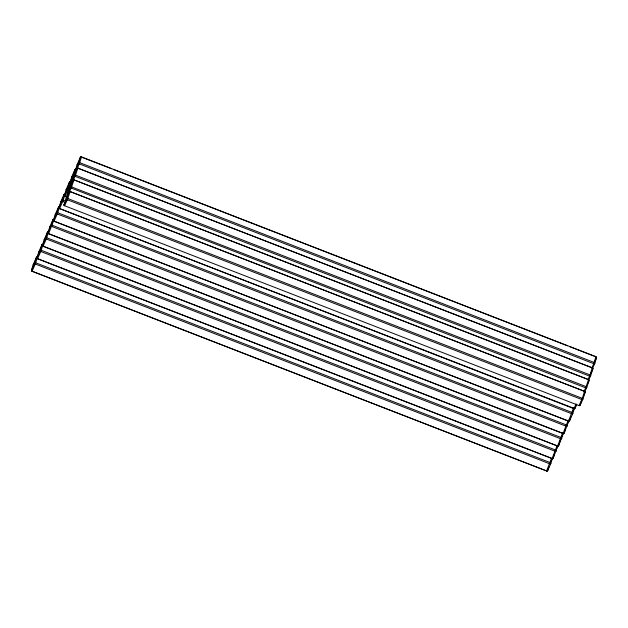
<?xml version="1.0" encoding="UTF-8"?>
<svg xmlns="http://www.w3.org/2000/svg" width="628" height="628" viewBox="0 0 628 628"><rect width="100%" height="100%" fill="white"/><g stroke="black" fill="none" stroke-linecap="round" stroke-linejoin="round"><path stroke-width="0.94" d="M70.187 191.312L70.069 191.524A0.926 0.683 24.8 0 0 68.994 191.838L66.694 198.778L63.915 204.814A0.926 0.62 18.3 0 0 64.511 205.709L579.024 405.578A0.926 0.683 24.8 0 0 580.099 405.264L582.878 399.227L585.17 392.296A0.926 0.683 24.8 0 0 584.527 391.307L70.069 191.524C66.034 191.446 66.105 202.663 63.915 204.814A0.926 0.683 24.8 0 0 64.558 205.796L67.392 199.649M69.355 192.082L71.639 186.995M591.356 367.545L77.809 168.116C73.774 168.037 73.845 179.247 71.655 181.398A0.926 0.683 24.8 0 0 72.299 182.387L75.384 175.62M550.991 461.407L552.562 457.828L550.787 463.605L547.647 470.757A0.926 0.73 17.1 0 1 546.493 471.094L551.486 458.471M557.86 445.951L553.142 458.244A0.926 0.565 23.7 0 1 552.114 458.448L556.989 445.959M563.355 433.438L558.637 445.723A0.926 0.565 23.7 0 1 557.617 445.927L562.735 432.614M568.858 420.917L564.14 433.21A0.926 0.565 23.7 0 1 563.112 433.414L568.23 420.101M57.478 213.504L54.102 221.127L568.497 421.129L573.733 407.58M576.7 404.597L575.13 408.176A0.926 0.565 23.7 0 1 574.102 408.381L576.072 403.914M32.028 271.312L32.028 271.312A0.926 0.73 17.1 0 1 31.463 270.307L34.603 263.148L36.377 257.378A0.926 0.565 23.7 0 1 37.358 257.15L36.377 257.378L33.237 264.529L31.463 270.307A0.926 0.565 23.7 0 0 32.161 271.178L35.718 262.951M557.483 446.061L43.026 246.278A0.926 0.73 17.1 0 1 42.461 245.273L45.601 238.122L47.375 232.344A0.926 0.565 23.7 0 1 48.058 232.046L47.422 232.242L44.227 239.496L42.461 245.273A0.926 0.565 23.7 0 0 43.151 246.145L46.605 238.224M572.979 411.34L574.549 407.76L572.775 413.538A0.926 0.565 23.7 0 1 571.747 413.742L57.289 213.96L57.595 213.19M70.046 181.979L69.41 182.175L66.215 189.428L64.448 195.206A0.926 0.565 23.7 0 0 65.139 196.077L68.468 188.471M76.53 170.157L79.466 163.437M579.04 405.61L582.062 398.945L584.574 391.393A0.926 0.62 18.3 0 1 585.17 392.296L583.585 395.742M67.345 199.759L581.85 399.565L582.282 398.333L67.816 198.55A0.926 0.62 18.3 0 0 66.694 198.778A0.926 0.683 24.8 0 0 67.345 199.759L67.526 199.343M587.455 384.038L589.048 380.592A0.926 0.62 18.3 0 0 588.444 379.689L73.986 179.906A0.926 0.62 18.3 0 0 72.864 180.134L70.077 186.171L67.785 193.102A0.926 0.62 18.3 0 0 68.146 193.887A0.926 0.683 24.8 0 1 67.785 193.102L70.572 187.073L72.872 180.103L74.057 179.608L71.215 188.055L585.72 387.853A0.926 0.683 24.8 0 0 586.748 387.523L589.048 380.592A0.926 0.683 24.8 0 0 588.711 379.783M587.957 379.587L589.582 376.125L75.085 176.35L75.509 175.291M32.939 271.665L546.619 470.961A0.926 0.565 23.7 0 0 547.647 470.757L548.911 466.628M568.607 420.901L568.607 420.901A0.926 0.565 23.7 0 0 569.635 420.689L572.775 413.538A0.926 0.73 17.1 0 0 572.21 412.533L57.745 212.751A0.926 0.73 17.1 0 0 56.591 213.088L53.451 220.24A0.926 0.73 17.1 0 0 54.016 221.244L568.481 421.027A0.926 0.73 17.1 0 0 569.635 420.689L570.899 416.568M37.335 257.684L35.301 264.027L549.806 463.825A0.926 0.565 23.7 0 0 550.787 463.605A0.926 0.73 17.1 0 0 550.222 462.601L35.757 262.818A0.926 0.73 17.1 0 0 34.603 263.148A0.926 0.565 23.7 0 0 35.301 264.027L35.262 264.003M46.291 238.993L560.796 438.791A0.926 0.565 23.7 0 0 561.785 438.572A0.926 0.73 17.1 0 0 561.22 437.567L46.755 237.784A0.926 0.73 17.1 0 0 45.601 238.122A0.926 0.565 23.7 0 0 46.291 238.993L46.708 237.918M57.289 213.96L57.289 213.928A0.926 0.565 23.7 0 1 56.591 213.088L58.734 207.028A0.926 0.565 23.7 0 0 58.365 207.311L55.225 214.462L53.451 220.24A0.926 0.565 23.7 0 0 54.149 221.111L54.11 221.127M70.485 181.853L70.517 181.939A0.926 0.73 17.1 0 0 69.363 182.277L67.588 188.055A0.926 0.565 23.7 0 0 68.279 188.926L68.593 188.157M75.698 170.997A0.926 0.73 17.1 0 1 75.439 170.172L77.213 164.395L80.368 157.204A0.926 0.73 17.1 0 1 81.507 156.906L595.972 356.688A0.926 0.73 17.1 0 1 596.537 357.693L594.763 363.471A0.926 0.565 23.7 0 1 593.735 363.683L79.277 163.892L81.53 156.819M75.093 176.319L75.117 176.287A0.926 0.683 24.8 0 1 74.442 175.369L76.749 168.39A0.926 0.683 24.8 0 1 77.809 168.116L75.548 175.157L590.022 374.916A0.926 0.62 18.3 0 1 590.618 375.819L588.632 380.128M588.452 379.5L74.85 180.173M589.59 376.141L592.267 367.898A0.926 0.683 24.8 0 1 592.918 368.879L590.618 375.819A0.926 0.683 24.8 0 1 589.543 376.133L589.967 375.073M546.619 470.961L32.114 271.163M552.114 458.448L37.609 258.65L41.032 250.925L43.026 244.52A0.926 0.73 17.1 0 0 41.872 244.857L38.732 252.009L36.958 257.786A0.926 0.73 17.1 0 0 37.523 258.791L551.988 458.573A0.926 0.73 17.1 0 0 553.142 458.244L554.406 454.115M557.617 445.927L43.104 246.137M563.112 433.414L48.607 233.616L53.513 221.142M574.102 408.381L59.597 208.582L63.02 200.858L65.014 194.46A0.926 0.73 17.1 0 0 63.86 194.79L60.72 201.941L58.946 207.719A0.926 0.73 17.1 0 0 59.354 208.645M79.285 163.861L79.301 163.845A0.926 0.565 23.7 0 1 78.579 163.021L80.36 157.212L81.036 156.953L111.533 168.744M70.556 181.782L68.742 187.717A0.926 0.73 17.1 0 0 67.588 188.055L64.448 195.206A0.926 0.73 17.1 0 0 65.014 196.211L64.998 196.258M70.469 183.823L73.774 176.413A0.926 0.565 23.7 0 1 73.084 175.534L74.865 169.733L75.713 169.497M573.945 408.64L573.976 408.514A0.926 0.73 17.1 0 0 575.13 408.176L575.892 405.696M46.723 237.871L48.505 231.905M562.986 433.54L48.521 233.757A0.926 0.73 17.1 0 1 47.956 232.752L49.73 226.975L52.885 219.784A0.926 0.73 17.1 0 1 54.024 219.486L53.961 219.47M70.509 183.69L70.595 183.659A0.926 0.73 17.1 0 1 69.944 182.685L71.718 176.915L74.873 169.717A0.926 0.565 23.7 0 1 75.666 169.489M76.051 169.27L74.237 175.196A0.926 0.73 17.1 0 0 73.084 175.534L69.944 182.685A0.926 0.565 23.7 0 0 70.634 183.564L70.517 183.816M81.507 156.906L81.381 157.039A0.926 0.565 23.7 0 0 80.353 157.243L80.368 157.212M573.945 408.695L59.644 208.598A0.926 0.565 23.7 0 1 58.946 207.719L64.386 194.492A0.926 0.565 23.7 0 0 63.86 194.79L63.875 194.758M76.09 171.138L76.121 171.083A0.926 0.565 23.7 0 1 75.439 170.172L78.579 163.021A0.926 0.73 17.1 0 1 79.732 162.683L594.198 362.466L593.86 363.384L595.839 356.822A0.926 0.565 23.7 0 1 596.537 357.693L594.441 362.466M70.155 191.462L67.793 198.621M77.911 168.021L77.864 168.178A0.926 0.62 18.3 0 0 76.734 168.43L76.749 168.398M48.537 231.968L48.552 231.92A0.926 0.73 17.1 0 0 47.375 232.344L47.375 232.344M76.019 169.387L76.012 169.427A0.926 0.73 17.1 0 0 74.858 169.756L74.873 169.725M592.369 367.82L77.864 168.178M586.097 386.777L588.507 379.485M74.041 179.702L73.986 179.906A0.926 0.683 24.8 0 0 72.864 180.134L72.879 180.095M578.977 405.5L578.977 405.5A0.926 0.62 18.3 0 0 580.099 405.264L581.63 400.64M42.728 244.598L41.872 244.857L40.106 250.635L36.958 257.786A0.926 0.565 23.7 0 0 37.656 258.665L37.656 258.665M53.725 219.565L52.87 219.824L51.096 225.601L47.956 232.752A0.926 0.565 23.7 0 0 48.646 233.632L48.646 233.632M57.721 212.837L59.322 207.617M560.16 440.77L558.637 445.723A0.926 0.73 17.1 0 1 557.978 446.139M565.655 428.257L564.14 433.21A0.926 0.73 17.1 0 1 563.63 433.595M70.124 191.564L70.108 191.611A0.926 0.62 18.3 0 0 68.994 191.838L69.002 191.815M71.655 186.94L586.152 386.628A0.926 0.62 18.3 0 1 586.748 387.523L584.896 391.55M41.26 250.297L40.796 251.514L555.301 451.312A0.926 0.565 23.7 0 0 556.282 451.085A0.926 0.73 17.1 0 0 555.717 450.08L41.26 250.297A0.926 0.73 17.1 0 0 40.106 250.635A0.926 0.565 23.7 0 0 40.796 251.514L40.765 251.483M52.25 225.264L51.786 226.48L566.299 426.279A0.926 0.565 23.7 0 0 567.28 426.051A0.926 0.73 17.1 0 0 566.715 425.054L52.25 225.264A0.926 0.73 17.1 0 0 51.096 225.601A0.926 0.565 23.7 0 0 51.786 226.48L51.755 226.449M65.987 201.298C64.111 198.636 60.885 201.878 64.613 202.153M79.732 162.683L79.505 163.343M550.222 462.601L549.783 463.786M555.717 450.08L555.278 451.265M561.22 437.567L560.757 438.776M566.715 425.054L566.268 426.231M572.21 412.533L571.786 413.726M75.533 175.212L75.541 175.181A0.926 0.62 18.3 0 0 74.442 175.369L71.655 181.398A0.926 0.62 18.3 0 0 71.945 182.128M75.556 175.133L75.399 175.589M36.393 257.331L36.393 257.331A0.926 0.73 17.1 0 1 37.374 256.985M57.627 213.096L57.501 213.441M68.625 188.07L68.507 188.376M58.38 207.271L58.365 207.311A0.926 0.73 17.1 0 1 59.362 206.926M69.378 182.238L69.363 182.277A0.926 0.565 23.7 0 1 69.998 181.979M41.895 244.818L41.888 244.818A0.926 0.565 23.7 0 1 42.775 244.606M52.885 219.784L52.885 219.784A0.926 0.565 23.7 0 1 53.678 219.557M67.549 199.28L67.722 198.817L67.416 199.602M593.75 363.651L591.772 368.149M555.961 450.08L557.664 446.202M561.589 437.269L563.206 433.587M567.877 422.958L568.701 421.074M592.408 368.84L594.763 363.471A0.926 0.73 17.1 0 0 594.198 362.466M585.712 387.829L586.034 386.958L583.82 391.864M590.532 374.053L592.918 368.879A0.926 0.62 18.3 0 0 592.314 367.984M65.139 196.077L66.968 196.792M581.803 399.549L581.818 399.518A0.926 0.683 24.8 0 0 582.878 399.227A0.926 0.62 18.3 0 0 582.282 398.333M113.307 169.434L252.26 223.395M252.864 223.631L337.699 256.577M338.154 256.75L567.563 345.84M569.345 346.53L594.928 356.469M70.108 191.611L584.574 391.393M62.753 201.415L62.8 201.407A0.926 0.565 23.7 0 1 62.093 200.567A0.926 0.73 17.1 0 1 63.247 200.23M55.594 214.179A0.926 0.565 23.7 0 0 55.225 214.462A0.926 0.73 17.1 0 0 55.625 215.388M72.573 176.649A0.926 0.565 23.7 0 0 71.718 176.915A0.926 0.73 17.1 0 0 71.898 177.669M39.258 251.71A0.926 0.565 23.7 0 0 38.732 252.009A0.926 0.73 17.1 0 0 38.912 252.77M66.906 189.138A0.926 0.565 23.7 0 0 66.215 189.428A0.926 0.73 17.1 0 0 66.262 190.001M71.686 186.838A0.926 0.62 18.3 0 0 70.572 187.073A0.926 0.683 24.8 0 0 71.215 188.055M70.642 185.778A0.926 0.683 24.8 0 0 70.077 186.171A0.926 0.62 18.3 0 0 70.289 186.83M33.606 264.239A0.926 0.565 23.7 0 0 33.237 264.529A0.926 0.73 17.1 0 0 33.637 265.456M44.918 239.197A0.926 0.565 23.7 0 0 44.227 239.496A0.926 0.73 17.1 0 0 44.282 240.077M66.937 197.482A0.926 0.683 24.8 0 0 66.207 197.875A0.926 0.62 18.3 0 0 66.278 198.369M61.238 201.643A0.926 0.565 23.7 0 0 60.72 201.941A0.926 0.73 17.1 0 0 60.775 202.53M50.585 226.716A0.926 0.565 23.7 0 0 49.73 226.975A0.926 0.73 17.1 0 0 49.989 227.807M78.241 164.191A0.926 0.565 23.7 0 0 77.213 164.395A0.926 0.73 17.1 0 0 77.613 165.321M74.426 174.082A0.926 0.683 24.8 0 0 73.947 174.466A0.926 0.62 18.3 0 0 74.426 175.306"/></g></svg>
